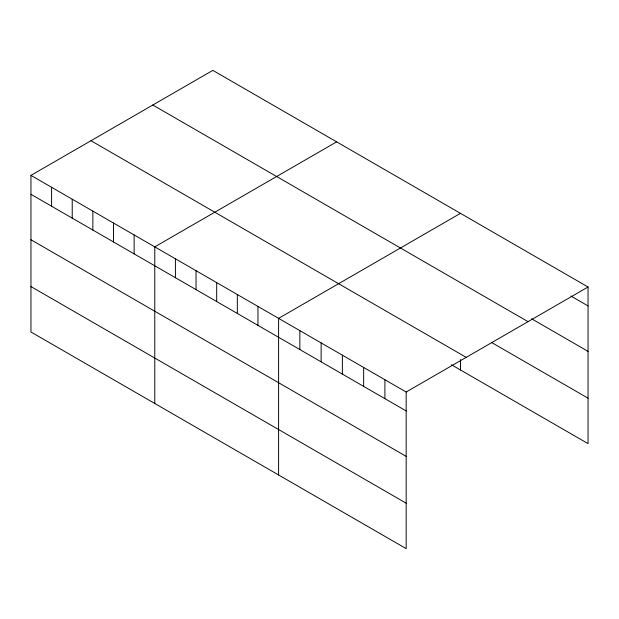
<?xml version="1.0" encoding="UTF-8"?>
<svg xmlns="http://www.w3.org/2000/svg" width="619" height="619" viewBox="0 0 619 619"><rect width="100%" height="100%" fill="white"/><g stroke="black" fill="none" stroke-linecap="round" stroke-linejoin="round"><path stroke-width="0.93" d="M30.95 175.378L406.172 392.013L406.172 548.627L30.95 331.993L30.95 175.378L212.828 70.373L588.05 287.007L588.05 443.622L451.39 364.723M336.651 141.859L154.773 246.865L154.773 403.487M460.474 213.346L278.596 318.352L278.596 474.974M406.172 392.013L588.05 287.007M570.873 296.014L588.05 305.933M531.62 318.793L588.05 351.368M152.808 105.021L528.03 321.656M491.548 342.469L588.05 398.187M90.97 140.722L466.192 357.356M30.95 194.304L406.172 410.939M30.95 239.746L406.172 456.373M30.95 286.558L406.172 503.193M460.474 359.554L460.474 369.969M384.91 379.733L384.91 398.659M363.647 367.462L363.647 386.388M342.384 355.182L342.384 374.108M321.122 342.903L321.122 361.836M299.859 330.631L299.859 349.557M257.961 306.444L257.961 325.37M237.325 294.528L237.325 313.454M216.689 282.612L216.689 301.538M196.045 270.696L196.045 289.622M175.409 258.781L175.409 277.707M134.137 234.949L134.137 253.875M113.501 223.033L113.501 241.967M92.865 211.125L92.865 230.051M72.222 199.21L72.222 218.136M51.586 187.294L51.586 206.22"/></g></svg>
